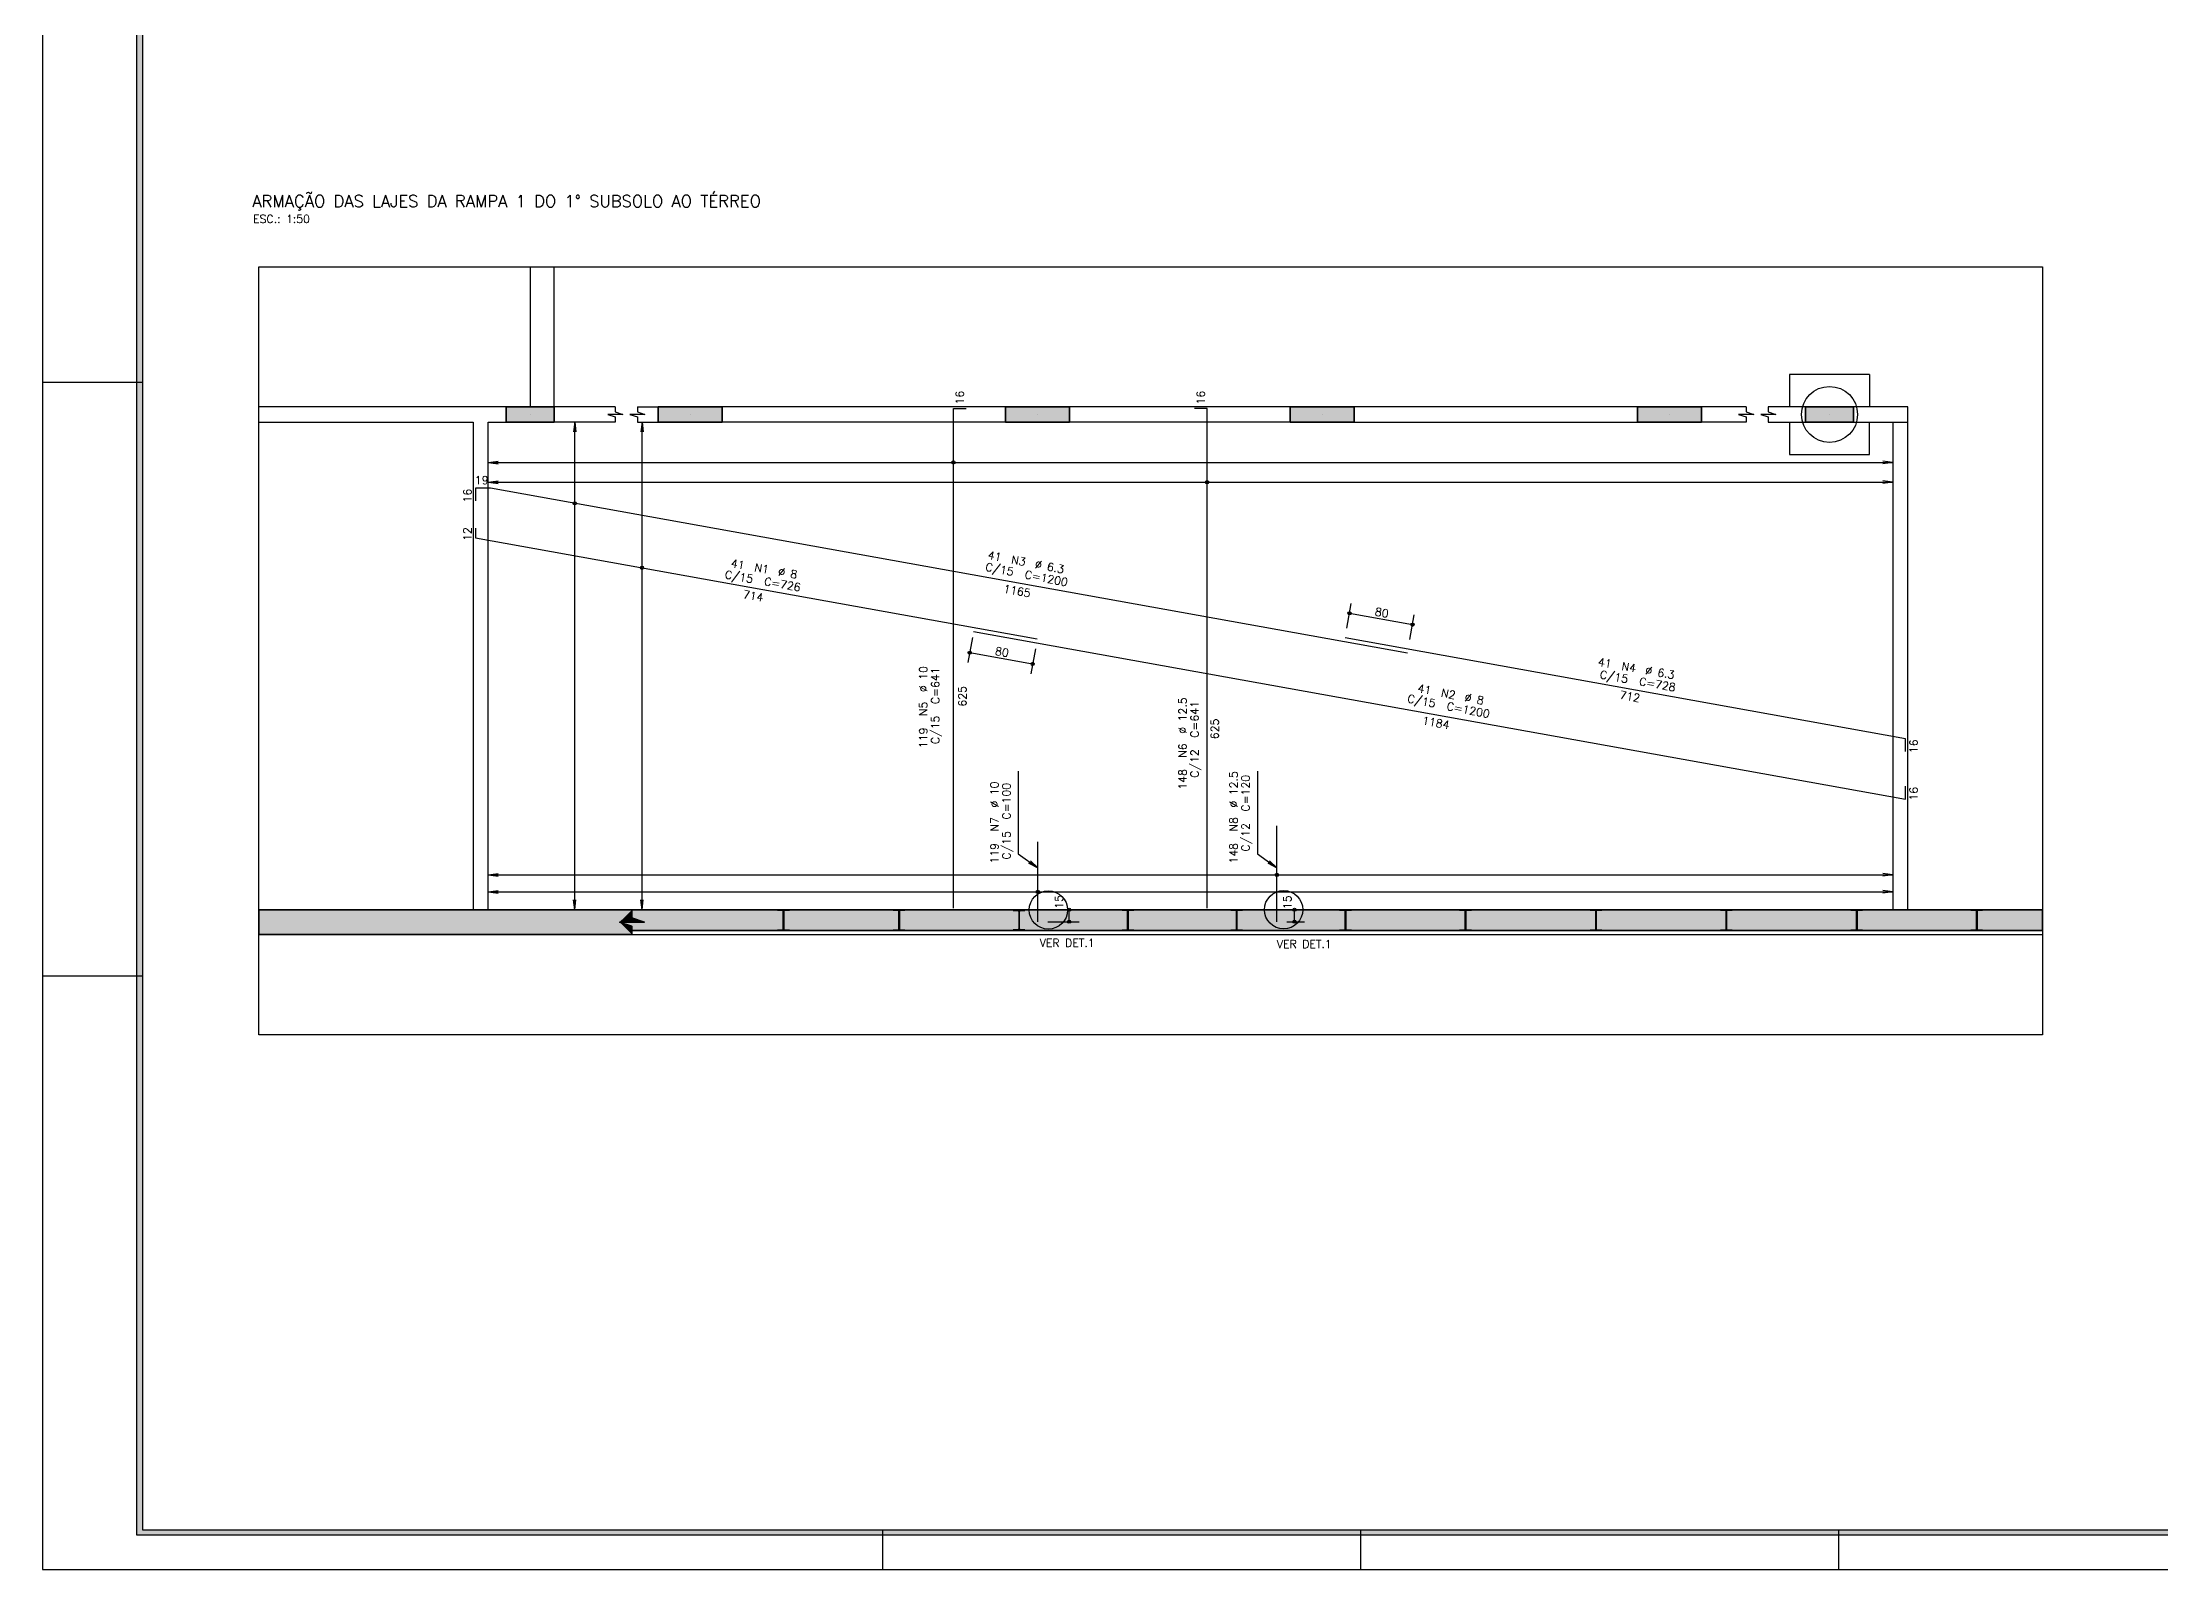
# Model space of a CAD drawing. Extents: x 0 to 119, y 0 to 84.
# Drawn here: x 0 to 53, y 0 to 38.2 of the extents above; entities that cross this region are included whole.
import ezdxf

# ---------------------------------------------------------------- set-up
doc = ezdxf.new("R2010")
doc.units = 0
doc.header["$LTSCALE"] = 100
doc.header["$MEASUREMENT"] = 0
doc.linetypes.add('ESTILO_TQS_0004', pattern=[2.4, 1.5, 0.2, 0.15, -0.2, 0.15, -0.2])
for name, color, linetype in [('1', 1, 'CONTINUOUS'), ('2', 2, 'CONTINUOUS'), ('4', 4, 'CONTINUOUS'), ('8', 8, 'CONTINUOUS'), ('9', 9, 'CONTINUOUS')]:
    doc.layers.add(name, color=color, linetype=linetype)
doc.styles.get("Standard").update_dxf_attribs({"font": 'ROMANS.SHX'})

msp = doc.modelspace()

# ---------------------------------------------------------------- linework, layer by layer
at = {"layer": '1', "linetype": 'Continuous'}
for p, q in [((45.677944, 29.892319), (43.677944, 29.892319)), ((43.677944, 29.892319), (43.677944, 29.082319)), ((45.677944, 29.892319), (45.677944, 29.082319)), ((12.197944, 28.892319), (12.197944, 28.892319)), ((14.322879, 29.08232), (12.797944, 29.08232)), ((14.322879, 28.70232), (12.797944, 28.70232)), ((14.874263, 29.08232), (15.397944, 29.08232)), ((14.874263, 28.70232), (15.397944, 28.70232)), ((16.197944, 28.89232), (16.197944, 28.89232)), ((24.077944, 29.08232), (16.997944, 29.08232)), ((24.077944, 28.70232), (16.997944, 28.70232)), ((24.877944, 28.89232), (24.877944, 28.89232)), ((31.197944, 29.082319), (25.677944, 29.082319)), ((31.197944, 28.702319), (25.677944, 28.702319)), ((31.997944, 28.892319), (31.997944, 28.892319)), ((40.677944, 28.892319), (40.677944, 28.892319)), ((42.594829, 29.08232), (41.477944, 29.08232)), ((42.594829, 28.70232), (41.477944, 28.70232)), ((43.677944, 28.702319), (43.677944, 27.892319)), ((44.677944, 28.892319), (44.677944, 28.892319)), ((45.677944, 27.892319), (45.677944, 28.702319)), ((46.257944, 28.702319), (46.637944, 28.702319)), ((43.677944, 27.892319), (45.677944, 27.892319)), ((5.40984, 16.506319), (50.002027, 16.506319)), ((5.40984, 16.506319), (5.40984, 15.982319)), ((50.002027, 15.982319), (14.740203, 15.982319)), ((46.257944, 15.982319), (46.637944, 15.982319)), ((5.40984, 15.882319), (50.002027, 15.882317)), ((14.740203, 15.882319), (5.40984, 15.882319))]:
    msp.add_line(p, q, dxfattribs=at)
for points in [[(12.197944, 32.585126), (12.197944, 29.082319)], [(12.797944, 29.082319), (12.797944, 32.585126)], [(10.957944, 29.082319), (5.40984, 29.082319)], [(5.40984, 28.702319), (10.767944, 28.702319)], [(10.767944, 28.702319), (10.767944, 16.506319)], [(11.597944, 29.082319), (10.957944, 29.082319)], [(11.147944, 16.506319), (11.147944, 28.702319)], [(11.147944, 28.702319), (11.597944, 28.702319)], [(11.597944, 28.702319), (12.797944, 28.702319), (12.797944, 29.082319), (11.597944, 29.082319), (11.597944, 28.702319)], [(11.597944, 29.082319), (12.797944, 29.082319), (12.797944, 28.702319), (11.597944, 28.702319), (11.597944, 29.082319)], [(14.322879, 29.08232), (14.322879, 28.955653), (14.512879, 28.89232), (14.132879, 28.89232), (14.322879, 28.828986), (14.322879, 28.70232)], [(14.874263, 29.08232), (14.874263, 28.955653), (15.064263, 28.89232), (14.684263, 28.89232), (14.874263, 28.828986), (14.874263, 28.70232)], [(15.397944, 28.70232), (16.997944, 28.70232), (16.997944, 29.08232), (15.397944, 29.08232), (15.397944, 28.70232)], [(15.397944, 29.08232), (16.997944, 29.08232), (16.997944, 28.70232), (15.397944, 28.70232), (15.397944, 29.08232)], [(24.077944, 28.70232), (25.677944, 28.70232), (25.677944, 29.08232), (24.077944, 29.08232), (24.077944, 28.70232)], [(24.077944, 29.08232), (25.677944, 29.08232), (25.677944, 28.702319), (24.077944, 28.702319), (24.077944, 29.08232)], [(31.197944, 28.702319), (32.797944, 28.702319), (32.797944, 29.082319), (31.197944, 29.082319), (31.197944, 28.702319)], [(31.197944, 29.082319), (32.797944, 29.082319), (32.797944, 28.702319), (31.197944, 28.702319), (31.197944, 29.082319)], [(39.877944, 29.082319), (32.797944, 29.082319)], [(32.797944, 28.702319), (39.877944, 28.702319)], [(39.877944, 28.702319), (41.477944, 28.702319), (41.477944, 29.082319), (39.877944, 29.082319), (39.877944, 28.702319)], [(39.877944, 29.082319), (41.477944, 29.082319), (41.477944, 28.702319), (39.877944, 28.702319), (39.877944, 29.082319)], [(42.594829, 29.08232), (42.594829, 28.955653), (42.784829, 28.89232), (42.404829, 28.89232), (42.594829, 28.828986), (42.594829, 28.70232)], [(43.146214, 29.08232), (43.146214, 28.955653), (43.336214, 28.89232), (42.956214, 28.89232), (43.146214, 28.828986), (43.146214, 28.70232)], [(46.257944, 29.082319), (43.146214, 29.082319)], [(43.146214, 28.702319), (46.257944, 28.702319)], [(44.077944, 28.702319), (45.277944, 28.702319), (45.277944, 29.082319), (44.077944, 29.082319), (44.077944, 28.702319)], [(44.077944, 29.082319), (45.277944, 29.082319), (45.277944, 28.702319), (44.077944, 28.702319), (44.077944, 29.082319)], [(46.637944, 29.082319), (45.677944, 29.082319)], [(45.677944, 28.702319), (46.257944, 28.702319)], [(46.257944, 28.702319), (46.257944, 16.506319)], [(46.637944, 16.506319), (46.637944, 29.082319)], [(14.740203, 15.882319), (14.740203, 16.090319), (14.428202, 16.194319), (15.052203, 16.194319), (14.740203, 16.298319), (14.740203, 16.506319), (5.40984, 16.506319), (5.40984, 15.882319), (14.740203, 15.882319)], [(14.740203, 16.506319), (14.740203, 16.298319), (15.052203, 16.194319), (14.428202, 16.194319), (14.740203, 16.090319), (14.740203, 15.882319), (5.40984, 15.882319), (5.40984, 16.506319), (14.740203, 16.506319)], [(14.740203, 15.882319), (14.740203, 16.090319), (14.428202, 16.194319), (15.052203, 16.194319), (14.740203, 16.298319), (14.740203, 16.506319)], [(50.002027, 15.982319), (14.740203, 15.982319), (14.740203, 16.090319), (14.428202, 16.194319), (15.052203, 16.194319), (14.740203, 16.298319), (14.740203, 16.506319), (50.002027, 16.506319), (50.002027, 15.982319)], [(50.002027, 15.982319), (50.002027, 16.506319), (14.740203, 16.506319), (14.740203, 16.298319), (15.052203, 16.194319), (14.428202, 16.194319), (14.740203, 16.090319), (14.740203, 15.986319), (50.002027, 15.982319)]]:
    msp.add_lwpolyline(points, dxfattribs=at)
msp.add_circle((44.677944, 28.892319), 0.7, dxfattribs=at)
for points in [[(11.597944, 29.082319), (12.797944, 29.082319), (12.797944, 28.702319)], [(11.597944, 29.082319), (12.797944, 28.702319), (11.597944, 28.702319)], [(11.597944, 29.082319), (11.597944, 28.702319), (11.597944, 29.082319)], [(15.397944, 29.08232), (16.997944, 29.08232), (16.997944, 28.70232)], [(15.397944, 29.08232), (16.997944, 28.70232), (15.397944, 28.70232)], [(15.397944, 29.08232), (15.397944, 28.70232), (15.397944, 29.08232)], [(24.077944, 29.08232), (25.677944, 29.08232), (25.677944, 28.702319)], [(24.077944, 29.08232), (25.677944, 28.702319), (24.077944, 28.702319)], [(24.077944, 29.08232), (24.077944, 28.702319), (24.077944, 29.08232)], [(31.197944, 29.082319), (32.797944, 29.082319), (32.797944, 28.702319)], [(31.197944, 29.082319), (32.797944, 28.702319), (31.197944, 28.702319)], [(31.197944, 29.082319), (31.197944, 28.702319), (31.197944, 29.082319)], [(39.877944, 29.082319), (41.477944, 29.082319), (41.477944, 28.702319)], [(39.877944, 29.082319), (41.477944, 28.702319), (39.877944, 28.702319)], [(39.877944, 29.082319), (39.877944, 28.702319), (39.877944, 29.082319)], [(44.077944, 29.082319), (45.277944, 29.082319), (45.277944, 28.702319)], [(44.077944, 29.082319), (45.277944, 28.702319), (44.077944, 28.702319)], [(44.077944, 29.082319), (44.077944, 28.702319), (44.077944, 29.082319)], [(14.428202, 16.194319), (5.40984, 15.882319), (14.740203, 16.506319)], [(14.740203, 16.506319), (5.40984, 15.882319), (5.40984, 16.506319)], [(14.428202, 16.194319), (14.740203, 16.506319), (14.740203, 16.298319)], [(50.002027, 15.982319), (50.002027, 16.506319), (14.740203, 16.506319)], [(50.002027, 15.982319), (14.740203, 16.506319), (14.740203, 16.298319)], [(14.428202, 16.194319), (14.740203, 15.882319), (5.40984, 15.882319)], [(14.428202, 16.194319), (14.740203, 16.298319), (15.052203, 16.194319)], [(50.002027, 15.982319), (15.052203, 16.194319), (14.428202, 16.194319)], [(50.002027, 15.982319), (14.428202, 16.194319), (14.740203, 16.090319)], [(14.428202, 16.194319), (14.740203, 16.090319), (14.740203, 15.882319)], [(50.002027, 15.982319), (14.740203, 16.298319), (15.052203, 16.194319)], [(50.002027, 15.982319), (14.740203, 16.090319), (14.740203, 15.986319)], [(50.002027, 15.982319), (14.740203, 15.986319), (50.002027, 15.982319)]]:
    msp.add_solid(points, dxfattribs=at)
at = {"layer": '2', "linetype": 'Continuous'}
for p, q in [((0.000081, 29.699962), (2.500081, 29.699962)), ((11.147944, 28.702319), (11.147944, 28.702319)), ((13.307422, 28.70232), (13.274791, 28.454459)), ((13.307422, 16.506319), (13.307422, 28.70232)), ((13.307422, 28.70232), (13.340054, 28.454459)), ((13.560412, 28.70232), (13.560412, 28.70232)), ((14.990555, 28.70232), (14.957924, 28.454459)), ((14.990555, 16.506319), (14.990555, 28.70232)), ((14.990555, 28.70232), (15.023187, 28.454459)), ((15.397944, 28.70232), (15.397944, 28.70232)), ((46.257944, 28.702319), (46.257944, 28.702319)), ((11.147944, 27.693489), (11.395805, 27.726121)), ((11.147944, 27.693489), (46.257944, 27.693489)), ((11.147944, 27.693489), (11.395805, 27.660858)), ((46.257944, 27.693489), (46.010082, 27.726121)), ((46.257944, 27.693489), (46.010082, 27.660858)), ((11.147944, 27.198407), (11.395805, 27.231038)), ((11.147944, 27.198407), (46.257944, 27.198407)), ((11.147944, 27.198407), (11.395805, 27.165775)), ((46.257944, 27.198407), (46.010082, 27.231038)), ((46.257944, 27.198407), (46.010082, 27.165775)), ((11.147944, 26.63027), (11.147944, 26.63027)), ((11.147944, 26.63027), (11.147944, 26.63027)), ((11.147944, 26.63027), (11.147944, 26.63027)), ((46.257944, 26.178699), (46.257944, 26.178699)), ((32.61187, 23.548608), (32.722697, 24.164291)), ((32.678407, 23.918246), (34.252538, 23.634892)), ((34.186001, 23.265254), (34.296828, 23.880937)), ((23.251234, 23.316704), (23.138234, 22.68895)), ((23.295524, 23.562749), (23.295524, 23.562749)), ((32.56758, 23.302563), (32.56758, 23.302563)), ((23.182524, 22.934995), (24.756622, 22.651647)), ((24.825332, 23.033356), (24.712332, 22.405601)), ((24.869622, 23.279401), (24.869622, 23.279401)), ((34.141711, 23.019209), (34.141711, 23.019209)), ((46.257944, 19.396926), (46.257944, 19.396926)), ((11.147944, 17.376925), (11.395805, 17.409557)), ((11.147944, 17.376925), (46.257944, 17.376925)), ((11.147944, 17.376925), (11.395805, 17.344294)), ((11.147944, 16.952021), (11.395805, 16.984652)), ((11.147944, 16.952021), (46.257944, 16.952021)), ((11.147944, 16.952021), (11.395805, 16.919389)), ((46.257944, 17.376925), (46.010082, 17.409557)), ((46.257944, 17.376925), (46.010082, 17.344294)), ((46.257944, 16.952021), (46.010082, 16.984652)), ((46.257944, 16.952021), (46.010082, 16.919389)), ((46.257944, 16.957547), (46.257944, 16.957547)), ((12.613972, 16.506319), (12.613972, 16.506319)), ((13.307422, 16.506319), (13.274791, 16.754181)), ((13.307422, 16.506319), (13.340054, 16.754181)), ((14.990555, 16.506319), (14.957924, 16.754181)), ((14.990555, 16.506319), (15.023187, 16.754181)), ((16.181054, 16.506319), (16.181054, 16.506319)), ((18.380941, 16.483919), (18.380941, 16.506319)), ((18.380941, 16.506319), (18.674941, 16.506319)), ((18.501741, 16.483919), (18.380941, 16.483919)), ((18.521341, 16.024319), (18.521341, 16.464319)), ((18.534541, 16.464319), (18.534541, 16.024319)), ((18.674941, 16.483919), (18.554141, 16.483919)), ((18.674941, 16.506319), (18.674941, 16.483919)), ((21.270949, 16.483919), (21.270949, 16.506319)), ((21.270949, 16.506319), (21.564949, 16.506319)), ((21.391749, 16.483919), (21.270949, 16.483919)), ((21.411349, 16.024319), (21.411349, 16.464319)), ((21.424549, 16.464319), (21.424549, 16.024319)), ((21.564949, 16.483919), (21.444149, 16.483919)), ((21.564949, 16.506319), (21.564949, 16.483919)), ((24.270918, 16.506213), (24.270918, 16.483813)), ((24.564918, 16.506213), (24.270918, 16.506213)), ((24.270918, 16.483813), (24.391718, 16.483813)), ((24.411318, 16.464213), (24.411318, 16.024213)), ((24.424518, 16.024213), (24.424518, 16.464213)), ((24.444118, 16.483813), (24.564918, 16.483813)), ((24.564918, 16.483813), (24.564918, 16.506213)), ((25.216426, 16.506319), (25.216426, 16.506319)), ((25.466426, 16.506319), (25.91968, 16.506319)), ((25.66968, 16.206319), (25.66968, 16.506319)), ((26.990949, 16.483919), (26.990949, 16.506319)), ((26.990949, 16.506319), (27.284949, 16.506319)), ((27.111749, 16.483919), (26.990949, 16.483919)), ((27.131349, 16.024319), (27.131349, 16.464319)), ((27.144549, 16.464319), (27.144549, 16.024319)), ((27.284949, 16.483919), (27.164149, 16.483919)), ((27.284949, 16.506319), (27.284949, 16.483919)), ((29.710949, 16.483919), (29.710949, 16.506319)), ((29.710949, 16.506319), (30.004949, 16.506319)), ((29.831749, 16.483919), (29.710949, 16.483919)), ((29.851349, 16.024319), (29.851349, 16.464319)), ((29.864549, 16.464319), (29.864549, 16.024319)), ((30.004949, 16.483919), (29.884149, 16.483919)), ((30.004949, 16.506319), (30.004949, 16.483919)), ((30.861156, 16.506319), (30.861156, 16.506319)), ((31.111156, 16.506319), (31.553127, 16.506319)), ((31.303127, 16.206319), (31.303127, 16.506319)), ((32.430949, 16.483919), (32.430949, 16.506319)), ((32.430949, 16.506319), (32.724949, 16.506319)), ((32.551749, 16.483919), (32.430949, 16.483919)), ((32.571349, 16.024319), (32.571349, 16.464319)), ((32.584549, 16.464319), (32.584549, 16.024319)), ((32.724949, 16.483919), (32.604149, 16.483919)), ((32.724949, 16.506319), (32.724949, 16.483919)), ((35.430949, 16.483919), (35.430949, 16.506319)), ((35.430949, 16.506319), (35.724949, 16.506319)), ((35.551749, 16.483919), (35.430949, 16.483919)), ((35.571349, 16.024319), (35.571349, 16.464319)), ((35.584549, 16.464319), (35.584549, 16.024319)), ((35.724949, 16.483919), (35.604149, 16.483919)), ((35.724949, 16.506319), (35.724949, 16.483919)), ((38.690949, 16.483919), (38.690949, 16.506319)), ((38.690949, 16.506319), (38.984949, 16.506319)), ((38.811749, 16.483919), (38.690949, 16.483919)), ((38.831349, 16.024319), (38.831349, 16.464319)), ((38.844549, 16.464319), (38.844549, 16.024319)), ((38.984949, 16.483919), (38.864149, 16.483919)), ((38.984949, 16.506319), (38.984949, 16.483919)), ((41.950949, 16.483919), (41.950949, 16.506319)), ((41.950949, 16.506319), (42.244949, 16.506319)), ((42.071749, 16.483919), (41.950949, 16.483919)), ((42.091349, 16.024319), (42.091349, 16.464319)), ((42.104549, 16.464319), (42.104549, 16.024319)), ((42.244949, 16.483919), (42.124149, 16.483919)), ((42.244949, 16.506319), (42.244949, 16.483919)), ((45.210949, 16.483919), (45.210949, 16.506319)), ((45.210949, 16.506319), (45.504949, 16.506319)), ((45.331749, 16.483919), (45.210949, 16.483919)), ((45.351349, 16.024319), (45.351349, 16.464319)), ((45.364549, 16.464319), (45.364549, 16.024319)), ((45.504949, 16.483919), (45.384149, 16.483919)), ((45.504949, 16.506319), (45.504949, 16.483919)), ((48.210949, 16.483919), (48.210949, 16.506319)), ((48.210949, 16.506319), (48.504949, 16.506319)), ((48.331749, 16.483919), (48.210949, 16.483919)), ((48.351349, 16.024319), (48.351349, 16.464319)), ((48.364549, 16.464319), (48.364549, 16.024319)), ((48.504949, 16.483919), (48.384149, 16.483919)), ((48.504949, 16.506319), (48.504949, 16.483919)), ((18.380941, 15.982319), (18.380941, 16.004719)), ((18.380941, 16.004719), (18.501741, 16.004719)), ((18.674941, 15.982319), (18.380941, 15.982319)), ((18.554141, 16.004719), (18.674941, 16.004719)), ((18.674941, 16.004719), (18.674941, 15.982319)), ((21.270949, 15.982319), (21.270949, 16.004719)), ((21.270949, 16.004719), (21.391749, 16.004719)), ((21.564949, 15.982319), (21.270949, 15.982319)), ((21.444149, 16.004719), (21.564949, 16.004719)), ((21.564949, 16.004719), (21.564949, 15.982319)), ((24.391718, 16.004613), (24.270918, 16.004613)), ((24.270918, 16.004613), (24.270918, 15.982213)), ((24.270918, 15.982213), (24.564918, 15.982213)), ((24.564918, 16.004613), (24.444118, 16.004613)), ((24.564918, 15.982213), (24.564918, 16.004613)), ((24.8829, 16.206319), (24.8829, 16.206319)), ((25.1329, 16.206319), (25.91968, 16.206319)), ((26.990949, 15.982319), (26.990949, 16.004719)), ((26.990949, 16.004719), (27.111749, 16.004719)), ((27.284949, 15.982319), (26.990949, 15.982319)), ((27.164149, 16.004719), (27.284949, 16.004719)), ((27.284949, 16.004719), (27.284949, 15.982319)), ((29.710949, 15.982319), (29.710949, 16.004719)), ((29.710949, 16.004719), (29.831749, 16.004719)), ((30.004949, 15.982319), (29.710949, 15.982319)), ((29.884149, 16.004719), (30.004949, 16.004719)), ((30.004949, 16.004719), (30.004949, 15.982319)), ((30.861156, 16.206319), (30.861156, 16.206319)), ((31.111156, 16.206319), (31.553127, 16.206319)), ((32.430949, 15.982319), (32.430949, 16.004719)), ((32.430949, 16.004719), (32.551749, 16.004719)), ((32.724949, 15.982319), (32.430949, 15.982319)), ((32.604149, 16.004719), (32.724949, 16.004719)), ((32.724949, 16.004719), (32.724949, 15.982319)), ((35.430949, 15.982319), (35.430949, 16.004719)), ((35.430949, 16.004719), (35.551749, 16.004719)), ((35.724949, 15.982319), (35.430949, 15.982319)), ((35.604149, 16.004719), (35.724949, 16.004719)), ((35.724949, 16.004719), (35.724949, 15.982319)), ((38.690949, 15.982319), (38.690949, 16.004719)), ((38.690949, 16.004719), (38.811749, 16.004719)), ((38.984949, 15.982319), (38.690949, 15.982319)), ((38.864149, 16.004719), (38.984949, 16.004719)), ((38.984949, 16.004719), (38.984949, 15.982319)), ((41.950949, 15.982319), (41.950949, 16.004719)), ((41.950949, 16.004719), (42.071749, 16.004719)), ((42.244949, 15.982319), (41.950949, 15.982319)), ((42.124149, 16.004719), (42.244949, 16.004719)), ((42.244949, 16.004719), (42.244949, 15.982319)), ((45.210949, 15.982319), (45.210949, 16.004719)), ((45.210949, 16.004719), (45.331749, 16.004719)), ((45.504949, 15.982319), (45.210949, 15.982319)), ((45.384149, 16.004719), (45.504949, 16.004719)), ((45.504949, 16.004719), (45.504949, 15.982319)), ((48.210949, 15.982319), (48.210949, 16.004719)), ((48.210949, 16.004719), (48.331749, 16.004719)), ((48.504949, 15.982319), (48.210949, 15.982319)), ((48.384149, 16.004719), (48.504949, 16.004719)), ((48.504949, 16.004719), (48.504949, 15.982319)), ((0.000081, 14.849962), (2.500081, 14.849962)), ((21.000081, 0.999962), (21.000081, -0.000038)), ((32.950081, 0.999962), (32.950081, -0.000038)), ((44.900081, 0.999962), (44.900081, -0.000038))]:
    msp.add_line(p, q, dxfattribs=at)
for points in [[(0.000081, -0.000038), (118.900081, -0.000038), (118.900081, 84.099962), (0.000081, 84.099962), (0.000081, -0.000038)], [(117.900081, 0.999962), (117.900081, 0.859962), (2.360081, 0.859962), (2.360081, 83.239962), (117.900081, 83.239962), (117.900081, 83.099962), (2.500081, 83.099962), (2.500081, 0.999962), (117.900081, 0.999962)], [(117.900081, 0.999962), (117.900081, 0.859962), (2.360081, 0.859962), (2.360081, 83.239962), (117.900081, 83.239962), (117.900081, 83.099962), (2.500081, 83.099962), (2.500081, 0.999962), (117.900081, 0.999962)], [(2.500081, 0.999962), (117.900081, 0.999962), (117.900081, 83.099962), (2.500081, 83.099962), (2.500081, 0.999962)], [(24.395003, 19.96903), (24.395003, 17.905715), (24.8829, 17.552239), (24.663036, 17.671233), (24.8829, 17.552239), (24.701325, 17.724083)], [(30.373259, 19.96903), (30.373259, 17.905715), (30.861156, 17.552239), (30.641292, 17.671233), (30.861156, 17.552239), (30.679581, 17.724083)]]:
    msp.add_lwpolyline(points, dxfattribs=at)
at = {"layer": '2', "linetype": 'ESTILO_TQS_0004'}
msp.add_lwpolyline([(5.40984, 32.585126), (50.002027, 32.585126), (50.002027, 13.37814), (5.40984, 13.37814), (5.40984, 32.585126)], dxfattribs=at)
at = {"layer": '2', "linetype": 'Continuous'}
for centre, radius in [((22.77512, 27.693489), 0.041625), ((22.77512, 27.693489), 0.02075), ((29.118519, 27.198407), 0.041625), ((29.118519, 27.198407), 0.02075), ((13.307422, 26.669524), 0.04), ((13.307422, 26.669524), 0.02), ((14.990555, 25.057726), 0.04), ((14.990555, 25.057726), 0.02), ((32.678407, 23.918246), 0.04), ((32.678407, 23.918246), 0.02), ((34.252538, 23.634892), 0.04), ((34.252538, 23.634892), 0.02), ((23.182524, 22.934995), 0.04), ((23.182524, 22.934995), 0.02), ((24.756622, 22.651647), 0.04), ((24.756622, 22.651647), 0.02), ((24.8829, 16.952021), 0.041625), ((24.8829, 16.952021), 0.02075), ((30.861156, 17.376925), 0.041625), ((30.861156, 17.376925), 0.02075), ((25.66968, 16.506319), 0.04), ((25.66968, 16.506319), 0.02), ((31.303127, 16.506319), 0.04), ((31.303127, 16.506319), 0.02), ((25.66968, 16.206319), 0.04), ((25.66968, 16.206319), 0.02), ((31.303127, 16.206319), 0.04), ((31.303127, 16.206319), 0.02)]:
    msp.add_circle(centre, radius, dxfattribs=at)
for centre, start, end in [((18.501741, 16.464319), 360, 90), ((18.554141, 16.464319), 90, 179.999999), ((21.391749, 16.464319), 360, 90), ((21.444149, 16.464319), 90, 179.999999), ((24.391718, 16.464213), 0, 90), ((24.444118, 16.464213), 90, 180), ((27.111749, 16.464319), 360, 90), ((27.164149, 16.464319), 90, 179.999999), ((29.831749, 16.464319), 360, 90), ((29.884149, 16.464319), 90, 179.999999), ((32.551749, 16.464319), 360, 90), ((32.604149, 16.464319), 90, 179.999999), ((35.551749, 16.464319), 360, 90), ((35.604149, 16.464319), 90, 179.999999), ((38.811749, 16.464319), 360, 90), ((38.864149, 16.464319), 90, 179.999999), ((42.071749, 16.464319), 360, 90), ((42.124149, 16.464319), 90, 179.999999), ((45.331749, 16.464319), 360, 90), ((45.384149, 16.464319), 90, 179.999999), ((48.331749, 16.464319), 360, 90), ((48.384149, 16.464319), 90, 179.999999), ((18.501741, 16.024319), 270, 360), ((18.554141, 16.024319), 180, 270), ((21.391749, 16.024319), 270, 360), ((21.444149, 16.024319), 180, 270), ((24.391718, 16.024213), 270, 0), ((24.444118, 16.024213), 180.000001, 270), ((27.111749, 16.024319), 270, 360), ((27.164149, 16.024319), 180, 270), ((29.831749, 16.024319), 270, 360), ((29.884149, 16.024319), 180, 270), ((32.551749, 16.024319), 270, 360), ((32.604149, 16.024319), 180, 270), ((35.551749, 16.024319), 270, 360), ((35.604149, 16.024319), 180, 270), ((38.811749, 16.024319), 270, 360), ((38.864149, 16.024319), 180, 270), ((42.071749, 16.024319), 270, 360), ((42.124149, 16.024319), 180, 270), ((45.331749, 16.024319), 270, 360), ((45.384149, 16.024319), 180, 270), ((48.331749, 16.024319), 270, 360), ((48.384149, 16.024319), 180, 270)]:
    msp.add_arc(centre, 0.0196, start, end, dxfattribs=at)
for points in [[(2.360081, 0.859962), (2.360081, 83.239962), (2.500081, 83.099962)], [(2.500081, 0.999962), (2.360081, 0.859962), (2.500081, 83.099962)], [(117.900081, 0.859962), (2.360081, 0.859962), (2.500081, 0.999962)], [(117.900081, 0.999962), (117.900081, 0.859962), (2.500081, 0.999962)]]:
    msp.add_solid(points, dxfattribs=at)
at = {"layer": '8', "linetype": 'Continuous'}
for centre in [(25.149239, 16.498508), (31.03107, 16.504746)]:
    msp.add_circle(centre, 0.478896, dxfattribs=at)
at = {"layer": '9', "linetype": 'Continuous'}
for p, q in [((22.77512, 16.546319), (22.77512, 29.042319)), ((22.77512, 29.042319), (23.09512, 29.042319)), ((29.118519, 29.042319), (28.798519, 29.042319)), ((29.118519, 16.546319), (29.118519, 29.042319)), ((11.199209, 27.049013), (10.825944, 27.049013)), ((10.825944, 27.049013), (10.825944, 26.729013)), ((34.124276, 22.922352), (11.199209, 27.049013)), ((10.825944, 26.049013), (10.825944, 25.807317)), ((10.825944, 25.807317), (24.869622, 23.279401)), ((23.278086, 23.465874), (46.579944, 19.271394)), ((46.579944, 20.780279), (32.56758, 23.302563)), ((46.579944, 20.460279), (46.579944, 20.780279)), ((46.579944, 19.271394), (46.579944, 19.597013)), ((30.861156, 16.206319), (30.861156, 18.606319)), ((24.8829, 16.206319), (24.8829, 18.206319))]:
    msp.add_line(p, q, dxfattribs=at)

# ---------------------------------------------------------------- texts
at = {"layer": '2', "linetype": 'Continuous'}
for s, p in [('ESC.: 1:50', (5.267516, 33.682557)), ('19', (10.812576, 27.149013))]:
    msp.add_text(s, height=0.2, dxfattribs=at).set_placement(p)
for s, rotation, p in [('16', 90, (23.03512, 29.142319)), ('16', 90, (29.058519, 29.142319)), ('16', 90, (10.725944, 26.689013)), ('12', 90, (10.725944, 25.728165)), ('41', 349, (23.619791, 25.284429)), ('C/15', 350, (17.048335, 24.797974)), ('41', 350, (17.19891, 25.076052)), ('N1', 350, (17.789795, 24.971863)), ('%%c 8', 350, (18.380679, 24.867674)), ('C/15', 349, (23.562548, 24.989941)), ('N3', 349, (24.208767, 25.169944)), ('C=1200', 349, (24.544176, 24.799132)), ('%%c 6.3', 349, (24.797744, 25.055459)), ('714', 349.795813, (17.499381, 24.301251)), ('C=726', 350, (18.033142, 24.624326)), ('1165', 349.795665, (24.011973, 24.439773)), ('80', 349.79566, (33.298949, 23.867508)), ('80', 349.795653, (23.80305, 22.884261)), ('41', 350, (38.876266, 22.609456)), ('%%c 10', 90, (22.12297, 21.947373)), ('C=641', 90, (22.42297, 21.647373)), ('C/15', 350, (38.922653, 22.296649)), ('N4', 350, (39.467151, 22.505267)), ('C=728', 350, (39.907461, 22.123001)), ('%%c 6.3', 350, (40.058036, 22.401078)), ('625', 90, (23.099401, 21.586353)), ('%%c 12.5', 90, (28.606536, 20.90627)), ('C/15', 349, (34.11093, 21.696606)), ('41', 349, (34.364498, 21.952932)), ('N2', 349, (34.953474, 21.838447)), ('%%c 8', 349, (35.542451, 21.723961)), ('712', 349.7958, (39.414883, 21.78657)), ('N5', 90, (22.12297, 21.347373)), ('C/15', 90, (22.42297, 20.647373)), ('C=641', 90, (28.906536, 20.80627)), ('625', 90, (29.407105, 20.770293)), ('1184', 349.795678, (34.482194, 21.144243)), ('C=1200', 349, (35.092557, 21.505797)), ('119', 90, (22.12297, 20.547373)), ('16', 90, (46.879944, 20.420279)), ('N6', 90, (28.606536, 20.30627)), ('C/12', 90, (28.906536, 19.80627)), ('%%c 10', 90, (23.901689, 19.060314)), ('C=100', 90, (24.201689, 18.760314)), ('148', 90, (28.606536, 19.50627)), ('%%c 12.5', 90, (29.879946, 19.060314)), ('C=120', 90, (30.179946, 18.960314)), ('16', 90, (46.879944, 19.234203)), ('N7', 90, (23.901689, 18.460314)), ('N8', 90, (29.879946, 18.460314)), ('C/12', 90, (30.179946, 17.960314)), ('119', 90, (23.901689, 17.660314)), ('C/15', 90, (24.201689, 17.760314)), ('148', 90, (29.879946, 17.660314)), ('15', 90, (25.515943, 16.526472)), ('15', 90, (31.223459, 16.518775))]:
    msp.add_text(s, height=0.2, rotation=rotation, dxfattribs=at).set_placement(p)
at = {"layer": '4', "linetype": 'Continuous'}
for s, height, p in [('ARMAÇÃO DAS LAJES DA RAMPA 1 DO 1%%d SUBSOLO AO TÉRREO', 0.3, (5.247829, 34.077632)), ('ARMAÇÃO DA RAMPA 1', 0.005, (5.283728, 34.165874))]:
    msp.add_text(s, height=height, dxfattribs=at).set_placement(p)
at = {"layer": '8', "linetype": 'Continuous'}
for p in [(24.934366, 15.574743), (30.860893, 15.547684)]:
    msp.add_text('VER DET.1', height=0.2, dxfattribs=at).set_placement(p)

doc.saveas('drawing.dxf')
